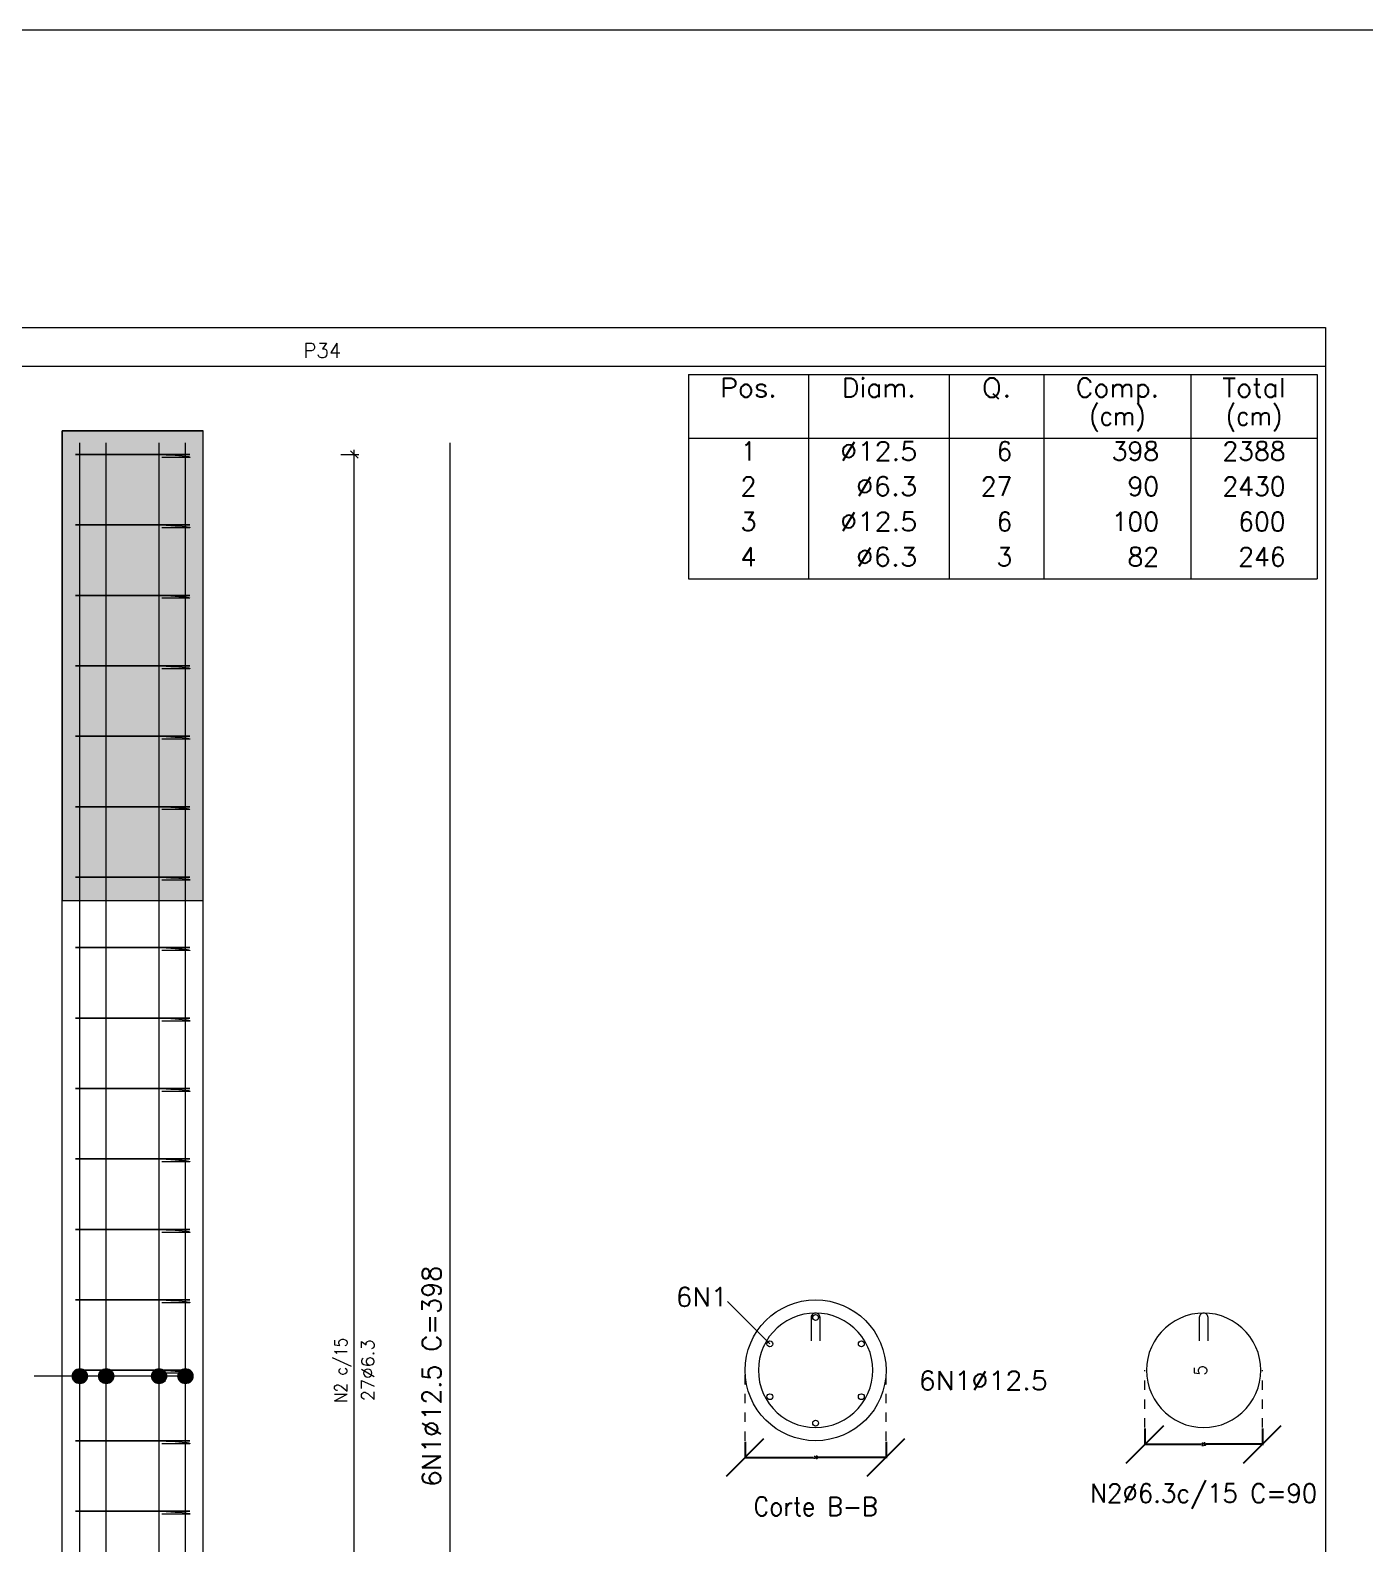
# Model space of a CAD drawing. Header units: metres. Extents: x 0 to 84, y 0 to 59.4.
# Drawn here: x 12.58 to 26.79, y 43.29 to 59.4 of the extents above; entities that cross this region are included whole.
import ezdxf
from ezdxf.enums import TextEntityAlignment as Align

# ---------------------------------------------------------------- set-up
doc = ezdxf.new("R2010")
doc.units = ezdxf.units.M
doc.linetypes.add('CYPE_PUNTO', pattern=[0.075, 0, -0.075])
for name, color, linetype, lineweight in [('ARM_LONGITUDINAL_Ø12_5', 51, 'Continuous', 9), ('ARM_TRANSVERSAL_DIMENSOES_DOS_ESTRIBOS', 122, 'Continuous', 0), ('ARM_TRANSVERSAL_REFERENCIA', 106, 'Continuous', 9), ('ARM_TRANSVERSAL_Ø6_3', 32, 'Continuous', 9), ('CORTE_COTAS', 122, 'Continuous', 0), ('CORTE_LINHAS_DA_TABELA_DE_DETALHE', 7, 'Continuous', 9), ('CORTE_LINHAS_DA_TABELA_DE_QUANTITATIVOS', 1, 'Continuous', 9), ('CORTE_PILAR_DE_CONCRETO', 1, 'Continuous', 9), ('CORTE_PISOS', 8, 'Continuous', 9), ('CORTE_TEXTO_DAS_COTAS', 122, 'Continuous', 0), ('CORTE_TEXTO_DAS_ELEVACOES_DOS_PILARES', 133, 'Continuous', 9), ('CORTE_TEXTOS_DA_TABELA_DE_QUANTITATIVOS', 1, 'Continuous', 9), ('CORTE_TITULO_DA_TABELA_DE_DETALHE', 106, 'Continuous', 9), ('PILCP_ARM_LONG_LINHAS_DAS_ETIQUETAS_DAS_POSICOES_DE_ARMADURA_LONGITUDINAL', 106, 'Continuous', 9), ('PILCP_ARM_LONG_REFERENCIA', 106, 'Continuous', 9), ('PILCPSECC_ARM_LONG_LINHAS_DAS_ETIQUETAS_DAS_POSICOES_DE_ARMADURA_LONGITUDINAL', 106, 'Continuous', 9), ('PILCPSECC_ARM_LONG_REFERENCIA', 106, 'Continuous', 9), ('QUAD_BORDA', 1, 'Continuous', 20), ('QUAD_LIMITES', 2, 'Continuous', 0), ('SECAO_CONCRETO', 1, 'Continuous', 9), ('SECAO_COTAS', 122, 'Continuous', 0), ('SECAO_LINHAS_DE_PROLONGAMENTO_DAS_COTAS', 122, 'CYPE_PUNTO', 0)]:
    doc.layers.add(name, color=color, linetype=linetype, lineweight=lineweight)
doc.styles.add('CYPETXT', font='', dxfattribs={"height": 0.2})
doc.styles.add('CYPETXT_0.04', font='', dxfattribs={"height": 0.026667})
doc.styles.get('CYPETXT').set_extended_font_data('romans')
doc.styles.get('CYPETXT_0.04').set_extended_font_data('romans')
doc.dimstyles.new('cype_oblique', dxfattribs={"dimtxt": 0.18, "dimasz": 0.18, "dimexe": 0.01, "dimexo": 0.01, "dimgap": 0, "dimtad": 0, "dimdec": 4, "dimzin": 0, "dimdsep": 46, "dimtxsty": 'CYPETXT_0.04', "dimblk": 'OBLIQUE', "dimtsz": 0.2, "dimcen": 0.09, "dimadec": 0, "dimazin": 0, "dimtfac": 1, "dimtdec": 4, "dimtofl": 0, "dimtmove": 2, "dimatfit": 3, "dimfxl": 1, "dimtolj": 1, "dimtzin": 0, "dimarcsym": 0})

# ---------------------------------------------------------------- blocks, each defined once
blk = doc.blocks.new('*D5')
at = {"layer": 'Defpoints', "color": 0, "transparency": 16777216}
for p in [(20.19, 44.384), (21.69, 44.384), (21.69, 44.207)]:
    blk.add_point(p, dxfattribs=at)
at = {"layer": 'SECAO_COTAS', "color": 0, "lineweight": -2, "transparency": 16777216}
for p, q in [((19.99, 44.007), (20.39, 44.407)), ((20.19, 44.374), (20.19, 44.197)), ((21.49, 44.007), (21.89, 44.407)), ((21.69, 44.374), (21.69, 44.197)), ((20.19, 44.207), (20.918, 44.207)), ((21.69, 44.207), (20.962, 44.207))]:
    blk.add_line(p, q, dxfattribs=at)
at = {"layer": 'SECAO_COTAS', "color": 0, "transparency": 16777216, "insert": (20.94, 44.207), "char_height": 0.0267, "attachment_point": 5, "style": 'CYPETXT_0.04'}
blk.add_mtext('\\A1;30', dxfattribs=at)
blk = doc.blocks.new('_OBLIQUE')
at = {"color": 0, "linetype": 'ByBlock', "lineweight": -2}
blk.add_line((-0.5, -0.5), (0.5, 0.5), dxfattribs=at)
blk = doc.blocks.new('*D6')
at = {"layer": 'ARM_TRANSVERSAL_DIMENSOES_DOS_ESTRIBOS', "color": 0, "lineweight": -2, "transparency": 16777216}
for p, q in [((24.246, 44.147), (24.646, 44.547)), ((24.446, 44.515), (24.446, 44.337)), ((25.496, 44.147), (25.896, 44.547)), ((25.696, 44.515), (25.696, 44.337)), ((24.446, 44.347), (25.048, 44.347)), ((25.696, 44.347), (25.093, 44.347))]:
    blk.add_line(p, q, dxfattribs=at)
at = {"layer": 'Defpoints', "color": 0, "transparency": 16777216}
for p in [(24.446, 44.525), (25.696, 44.525), (25.696, 44.347)]:
    blk.add_point(p, dxfattribs=at)
at = {"layer": 'ARM_TRANSVERSAL_DIMENSOES_DOS_ESTRIBOS', "color": 0, "transparency": 16777216, "insert": (25.071, 44.347), "char_height": 0.0267, "attachment_point": 5, "style": 'CYPETXT_0.04'}
blk.add_mtext('\\A1;25', dxfattribs=at)

msp = doc.modelspace()

# ---------------------------------------------------------------- hatches: boundary and pattern name
at = {"layer": 'CORTE_PISOS', "true_color": 0xdad7d3}
msp.add_hatch(color=254, dxfattribs=at).paths.add_polyline_path([(12.91919, 50.13407), (14.41919, 50.13407), (14.41919, 55.13407), (12.91919, 55.13407)], flags=0)
at = {"layer": 'PILCP_ARM_LONG_LINHAS_DAS_ETIQUETAS_DAS_POSICOES_DE_ARMADURA_LONGITUDINAL'}
h = msp.add_hatch(color=256, dxfattribs=at)
edge = h.paths.add_edge_path(flags=0)
edge.add_arc((13.10694, 45.07157), 0.08, 0, 360)
h = msp.add_hatch(color=256, dxfattribs=at)
edge = h.paths.add_edge_path(flags=0)
edge.add_arc((13.38806, 45.07157), 0.08, 0, 360)
h = msp.add_hatch(color=256, dxfattribs=at)
edge = h.paths.add_edge_path(flags=0)
edge.add_arc((13.95031, 45.07157), 0.08, 0, 360)
h = msp.add_hatch(color=256, dxfattribs=at)
edge = h.paths.add_edge_path(flags=0)
edge.add_arc((14.23144, 45.07157), 0.08, 0, 360)

# ---------------------------------------------------------------- linework, layer by layer
at = {"layer": 'ARM_LONGITUDINAL_Ø12_5'}
for points in [[(13.10694, 35.13407), (13.10694, 55.00907)], [(13.38806, 35.13407), (13.38806, 55.00907)], [(13.38806, 35.13407), (13.38806, 55.00907)], [(13.95031, 35.13407), (13.95031, 55.00907)], [(13.95031, 35.13407), (13.95031, 55.00907)], [(14.23144, 35.13407), (14.23144, 55.00907)], [(17.05069, 35.13407), (17.05069, 55.00907)]]:
    msp.add_lwpolyline(points, dxfattribs=at)
for centre in [(20.93961, 45.69632), (20.45269, 45.4152), (21.42653, 45.4152), (20.45269, 44.85295), (21.42653, 44.85295), (20.93961, 44.57182)]:
    msp.add_circle(centre, 0.03125, dxfattribs=at)
at = {"layer": 'ARM_TRANSVERSAL_Ø6_3'}
for points in [[(13.98144, 54.88407), (14.23144, 54.88407), (14.24189, 54.88407), (14.25183, 54.88407), (14.26074, 54.88407), (14.26818, 54.88407), (14.27378, 54.88407), (14.27726, 54.88407), (14.27844, 54.88407), (14.2751, 54.88407), (14.26512, 54.88407), (14.24862, 54.88407), (14.22576, 54.88407), (14.19681, 54.88407), (14.16208, 54.88407), (14.12195, 54.88407), (14.07685, 54.88407), (14.02729, 54.88407), (13.97381, 54.88407), (13.91699, 54.88407), (13.85745, 54.88407), (13.79586, 54.88407), (13.73287, 54.88407), (13.66919, 54.88407), (13.6055, 54.88407), (13.54252, 54.88407), (13.48092, 54.88407), (13.42138, 54.88407), (13.36456, 54.88407), (13.31108, 54.88407), (13.26152, 54.88407), (13.21643, 54.88407), (13.17629, 54.88407), (13.14156, 54.88407), (13.11261, 54.88407), (13.08975, 54.88407), (13.07325, 54.88407), (13.06327, 54.88407), (13.05994, 54.88407), (13.06327, 54.88407), (13.07325, 54.88407), (13.08975, 54.88407), (13.11261, 54.88407), (13.14156, 54.88407), (13.17629, 54.88407), (13.21643, 54.88407), (13.26152, 54.88407), (13.31108, 54.88407), (13.36456, 54.88407), (13.42138, 54.88407), (13.48092, 54.88407), (13.54252, 54.88407), (13.6055, 54.88407), (13.66919, 54.88407), (13.73287, 54.88407), (13.79586, 54.88407), (13.85745, 54.88407), (13.91699, 54.88407), (13.97381, 54.88407), (14.02729, 54.88121), (14.07685, 54.87835), (14.12195, 54.87548), (14.16208, 54.87262), (14.19681, 54.86975), (14.22576, 54.86689), (14.24862, 54.86403), (14.26512, 54.86116), (14.2751, 54.8583), (14.27844, 54.85544), (14.27844, 54.85257), (14.27726, 54.85257), (14.27378, 54.85257), (14.26818, 54.85257), (14.26074, 54.85257), (14.25183, 54.85257), (14.24189, 54.85257), (14.23144, 54.85257), (13.98144, 54.85257)], [(13.98144, 54.13407), (14.23144, 54.13407), (14.24189, 54.13407), (14.25183, 54.13407), (14.26074, 54.13407), (14.26818, 54.13407), (14.27378, 54.13407), (14.27726, 54.13407), (14.27844, 54.13407), (14.2751, 54.13407), (14.26512, 54.13407), (14.24862, 54.13407), (14.22576, 54.13407), (14.19681, 54.13407), (14.16208, 54.13407), (14.12195, 54.13407), (14.07685, 54.13407), (14.02729, 54.13407), (13.97381, 54.13407), (13.91699, 54.13407), (13.85745, 54.13407), (13.79586, 54.13407), (13.73287, 54.13407), (13.66919, 54.13407), (13.6055, 54.13407), (13.54252, 54.13407), (13.48092, 54.13407), (13.42138, 54.13407), (13.36456, 54.13407), (13.31108, 54.13407), (13.26152, 54.13407), (13.21643, 54.13407), (13.17629, 54.13407), (13.14156, 54.13407), (13.11261, 54.13407), (13.08975, 54.13407), (13.07325, 54.13407), (13.06327, 54.13407), (13.05994, 54.13407), (13.06327, 54.13407), (13.07325, 54.13407), (13.08975, 54.13407), (13.11261, 54.13407), (13.14156, 54.13407), (13.17629, 54.13407), (13.21643, 54.13407), (13.26152, 54.13407), (13.31108, 54.13407), (13.36456, 54.13407), (13.42138, 54.13407), (13.48092, 54.13407), (13.54252, 54.13407), (13.6055, 54.13407), (13.66919, 54.13407), (13.73287, 54.13407), (13.79586, 54.13407), (13.85745, 54.13407), (13.91699, 54.13407), (13.97381, 54.13407), (14.02729, 54.13121), (14.07685, 54.12835), (14.12195, 54.12548), (14.16208, 54.12262), (14.19681, 54.11975), (14.22576, 54.11689), (14.24862, 54.11403), (14.26512, 54.11116), (14.2751, 54.1083), (14.27844, 54.10544), (14.27844, 54.10257), (14.27726, 54.10257), (14.27378, 54.10257), (14.26818, 54.10257), (14.26074, 54.10257), (14.25183, 54.10257), (14.24189, 54.10257), (14.23144, 54.10257), (13.98144, 54.10257)], [(13.98144, 53.38407), (14.23144, 53.38407), (14.24189, 53.38407), (14.25183, 53.38407), (14.26074, 53.38407), (14.26818, 53.38407), (14.27378, 53.38407), (14.27726, 53.38407), (14.27844, 53.38407), (14.2751, 53.38407), (14.26512, 53.38407), (14.24862, 53.38407), (14.22576, 53.38407), (14.19681, 53.38407), (14.16208, 53.38407), (14.12195, 53.38407), (14.07685, 53.38407), (14.02729, 53.38407), (13.97381, 53.38407), (13.91699, 53.38407), (13.85745, 53.38407), (13.79586, 53.38407), (13.73287, 53.38407), (13.66919, 53.38407), (13.6055, 53.38407), (13.54252, 53.38407), (13.48092, 53.38407), (13.42138, 53.38407), (13.36456, 53.38407), (13.31108, 53.38407), (13.26152, 53.38407), (13.21643, 53.38407), (13.17629, 53.38407), (13.14156, 53.38407), (13.11261, 53.38407), (13.08975, 53.38407), (13.07325, 53.38407), (13.06327, 53.38407), (13.05994, 53.38407), (13.06327, 53.38407), (13.07325, 53.38407), (13.08975, 53.38407), (13.11261, 53.38407), (13.14156, 53.38407), (13.17629, 53.38407), (13.21643, 53.38407), (13.26152, 53.38407), (13.31108, 53.38407), (13.36456, 53.38407), (13.42138, 53.38407), (13.48092, 53.38407), (13.54252, 53.38407), (13.6055, 53.38407), (13.66919, 53.38407), (13.73287, 53.38407), (13.79586, 53.38407), (13.85745, 53.38407), (13.91699, 53.38407), (13.97381, 53.38407), (14.02729, 53.38121), (14.07685, 53.37835), (14.12195, 53.37548), (14.16208, 53.37262), (14.19681, 53.36975), (14.22576, 53.36689), (14.24862, 53.36403), (14.26512, 53.36116), (14.2751, 53.3583), (14.27844, 53.35544), (14.27844, 53.35257), (14.27726, 53.35257), (14.27378, 53.35257), (14.26818, 53.35257), (14.26074, 53.35257), (14.25183, 53.35257), (14.24189, 53.35257), (14.23144, 53.35257), (13.98144, 53.35257)], [(13.98144, 52.63407), (14.23144, 52.63407), (14.24189, 52.63407), (14.25183, 52.63407), (14.26074, 52.63407), (14.26818, 52.63407), (14.27378, 52.63407), (14.27726, 52.63407), (14.27844, 52.63407), (14.2751, 52.63407), (14.26512, 52.63407), (14.24862, 52.63407), (14.22576, 52.63407), (14.19681, 52.63407), (14.16208, 52.63407), (14.12195, 52.63407), (14.07685, 52.63407), (14.02729, 52.63407), (13.97381, 52.63407), (13.91699, 52.63407), (13.85745, 52.63407), (13.79586, 52.63407), (13.73287, 52.63407), (13.66919, 52.63407), (13.6055, 52.63407), (13.54252, 52.63407), (13.48092, 52.63407), (13.42138, 52.63407), (13.36456, 52.63407), (13.31108, 52.63407), (13.26152, 52.63407), (13.21643, 52.63407), (13.17629, 52.63407), (13.14156, 52.63407), (13.11261, 52.63407), (13.08975, 52.63407), (13.07325, 52.63407), (13.06327, 52.63407), (13.05994, 52.63407), (13.06327, 52.63407), (13.07325, 52.63407), (13.08975, 52.63407), (13.11261, 52.63407), (13.14156, 52.63407), (13.17629, 52.63407), (13.21643, 52.63407), (13.26152, 52.63407), (13.31108, 52.63407), (13.36456, 52.63407), (13.42138, 52.63407), (13.48092, 52.63407), (13.54252, 52.63407), (13.6055, 52.63407), (13.66919, 52.63407), (13.73287, 52.63407), (13.79586, 52.63407), (13.85745, 52.63407), (13.91699, 52.63407), (13.97381, 52.63407), (14.02729, 52.63121), (14.07685, 52.62835), (14.12195, 52.62548), (14.16208, 52.62262), (14.19681, 52.61975), (14.22576, 52.61689), (14.24862, 52.61403), (14.26512, 52.61116), (14.2751, 52.6083), (14.27844, 52.60544), (14.27844, 52.60257), (14.27726, 52.60257), (14.27378, 52.60257), (14.26818, 52.60257), (14.26074, 52.60257), (14.25183, 52.60257), (14.24189, 52.60257), (14.23144, 52.60257), (13.98144, 52.60257)], [(13.98144, 51.88407), (14.23144, 51.88407), (14.24189, 51.88407), (14.25183, 51.88407), (14.26074, 51.88407), (14.26818, 51.88407), (14.27378, 51.88407), (14.27726, 51.88407), (14.27844, 51.88407), (14.2751, 51.88407), (14.26512, 51.88407), (14.24862, 51.88407), (14.22576, 51.88407), (14.19681, 51.88407), (14.16208, 51.88407), (14.12195, 51.88407), (14.07685, 51.88407), (14.02729, 51.88407), (13.97381, 51.88407), (13.91699, 51.88407), (13.85745, 51.88407), (13.79586, 51.88407), (13.73287, 51.88407), (13.66919, 51.88407), (13.6055, 51.88407), (13.54252, 51.88407), (13.48092, 51.88407), (13.42138, 51.88407), (13.36456, 51.88407), (13.31108, 51.88407), (13.26152, 51.88407), (13.21643, 51.88407), (13.17629, 51.88407), (13.14156, 51.88407), (13.11261, 51.88407), (13.08975, 51.88407), (13.07325, 51.88407), (13.06327, 51.88407), (13.05994, 51.88407), (13.06327, 51.88407), (13.07325, 51.88407), (13.08975, 51.88407), (13.11261, 51.88407), (13.14156, 51.88407), (13.17629, 51.88407), (13.21643, 51.88407), (13.26152, 51.88407), (13.31108, 51.88407), (13.36456, 51.88407), (13.42138, 51.88407), (13.48092, 51.88407), (13.54252, 51.88407), (13.6055, 51.88407), (13.66919, 51.88407), (13.73287, 51.88407), (13.79586, 51.88407), (13.85745, 51.88407), (13.91699, 51.88407), (13.97381, 51.88407), (14.02729, 51.88121), (14.07685, 51.87835), (14.12195, 51.87548), (14.16208, 51.87262), (14.19681, 51.86975), (14.22576, 51.86689), (14.24862, 51.86403), (14.26512, 51.86116), (14.2751, 51.8583), (14.27844, 51.85544), (14.27844, 51.85257), (14.27726, 51.85257), (14.27378, 51.85257), (14.26818, 51.85257), (14.26074, 51.85257), (14.25183, 51.85257), (14.24189, 51.85257), (14.23144, 51.85257), (13.98144, 51.85257)], [(13.98144, 51.13407), (14.23144, 51.13407), (14.24189, 51.13407), (14.25183, 51.13407), (14.26074, 51.13407), (14.26818, 51.13407), (14.27378, 51.13407), (14.27726, 51.13407), (14.27844, 51.13407), (14.2751, 51.13407), (14.26512, 51.13407), (14.24862, 51.13407), (14.22576, 51.13407), (14.19681, 51.13407), (14.16208, 51.13407), (14.12195, 51.13407), (14.07685, 51.13407), (14.02729, 51.13407), (13.97381, 51.13407), (13.91699, 51.13407), (13.85745, 51.13407), (13.79586, 51.13407), (13.73287, 51.13407), (13.66919, 51.13407), (13.6055, 51.13407), (13.54252, 51.13407), (13.48092, 51.13407), (13.42138, 51.13407), (13.36456, 51.13407), (13.31108, 51.13407), (13.26152, 51.13407), (13.21643, 51.13407), (13.17629, 51.13407), (13.14156, 51.13407), (13.11261, 51.13407), (13.08975, 51.13407), (13.07325, 51.13407), (13.06327, 51.13407), (13.05994, 51.13407), (13.06327, 51.13407), (13.07325, 51.13407), (13.08975, 51.13407), (13.11261, 51.13407), (13.14156, 51.13407), (13.17629, 51.13407), (13.21643, 51.13407), (13.26152, 51.13407), (13.31108, 51.13407), (13.36456, 51.13407), (13.42138, 51.13407), (13.48092, 51.13407), (13.54252, 51.13407), (13.6055, 51.13407), (13.66919, 51.13407), (13.73287, 51.13407), (13.79586, 51.13407), (13.85745, 51.13407), (13.91699, 51.13407), (13.97381, 51.13407), (14.02729, 51.13121), (14.07685, 51.12835), (14.12195, 51.12548), (14.16208, 51.12262), (14.19681, 51.11975), (14.22576, 51.11689), (14.24862, 51.11403), (14.26512, 51.11116), (14.2751, 51.1083), (14.27844, 51.10544), (14.27844, 51.10257), (14.27726, 51.10257), (14.27378, 51.10257), (14.26818, 51.10257), (14.26074, 51.10257), (14.25183, 51.10257), (14.24189, 51.10257), (14.23144, 51.10257), (13.98144, 51.10257)], [(13.98144, 50.38407), (14.23144, 50.38407), (14.24189, 50.38407), (14.25183, 50.38407), (14.26074, 50.38407), (14.26818, 50.38407), (14.27378, 50.38407), (14.27726, 50.38407), (14.27844, 50.38407), (14.2751, 50.38407), (14.26512, 50.38407), (14.24862, 50.38407), (14.22576, 50.38407), (14.19681, 50.38407), (14.16208, 50.38407), (14.12195, 50.38407), (14.07685, 50.38407), (14.02729, 50.38407), (13.97381, 50.38407), (13.91699, 50.38407), (13.85745, 50.38407), (13.79586, 50.38407), (13.73287, 50.38407), (13.66919, 50.38407), (13.6055, 50.38407), (13.54252, 50.38407), (13.48092, 50.38407), (13.42138, 50.38407), (13.36456, 50.38407), (13.31108, 50.38407), (13.26152, 50.38407), (13.21643, 50.38407), (13.17629, 50.38407), (13.14156, 50.38407), (13.11261, 50.38407), (13.08975, 50.38407), (13.07325, 50.38407), (13.06327, 50.38407), (13.05994, 50.38407), (13.06327, 50.38407), (13.07325, 50.38407), (13.08975, 50.38407), (13.11261, 50.38407), (13.14156, 50.38407), (13.17629, 50.38407), (13.21643, 50.38407), (13.26152, 50.38407), (13.31108, 50.38407), (13.36456, 50.38407), (13.42138, 50.38407), (13.48092, 50.38407), (13.54252, 50.38407), (13.6055, 50.38407), (13.66919, 50.38407), (13.73287, 50.38407), (13.79586, 50.38407), (13.85745, 50.38407), (13.91699, 50.38407), (13.97381, 50.38407), (14.02729, 50.38121), (14.07685, 50.37835), (14.12195, 50.37548), (14.16208, 50.37262), (14.19681, 50.36975), (14.22576, 50.36689), (14.24862, 50.36403), (14.26512, 50.36116), (14.2751, 50.3583), (14.27844, 50.35544), (14.27844, 50.35257), (14.27726, 50.35257), (14.27378, 50.35257), (14.26818, 50.35257), (14.26074, 50.35257), (14.25183, 50.35257), (14.24189, 50.35257), (14.23144, 50.35257), (13.98144, 50.35257)], [(13.98144, 49.63407), (14.23144, 49.63407), (14.24189, 49.63407), (14.25183, 49.63407), (14.26074, 49.63407), (14.26818, 49.63407), (14.27378, 49.63407), (14.27726, 49.63407), (14.27844, 49.63407), (14.2751, 49.63407), (14.26512, 49.63407), (14.24862, 49.63407), (14.22576, 49.63407), (14.19681, 49.63407), (14.16208, 49.63407), (14.12195, 49.63407), (14.07685, 49.63407), (14.02729, 49.63407), (13.97381, 49.63407), (13.91699, 49.63407), (13.85745, 49.63407), (13.79586, 49.63407), (13.73287, 49.63407), (13.66919, 49.63407), (13.6055, 49.63407), (13.54252, 49.63407), (13.48092, 49.63407), (13.42138, 49.63407), (13.36456, 49.63407), (13.31108, 49.63407), (13.26152, 49.63407), (13.21643, 49.63407), (13.17629, 49.63407), (13.14156, 49.63407), (13.11261, 49.63407), (13.08975, 49.63407), (13.07325, 49.63407), (13.06327, 49.63407), (13.05994, 49.63407), (13.06327, 49.63407), (13.07325, 49.63407), (13.08975, 49.63407), (13.11261, 49.63407), (13.14156, 49.63407), (13.17629, 49.63407), (13.21643, 49.63407), (13.26152, 49.63407), (13.31108, 49.63407), (13.36456, 49.63407), (13.42138, 49.63407), (13.48092, 49.63407), (13.54252, 49.63407), (13.6055, 49.63407), (13.66919, 49.63407), (13.73287, 49.63407), (13.79586, 49.63407), (13.85745, 49.63407), (13.91699, 49.63407), (13.97381, 49.63407), (14.02729, 49.63121), (14.07685, 49.62835), (14.12195, 49.62548), (14.16208, 49.62262), (14.19681, 49.61975), (14.22576, 49.61689), (14.24862, 49.61403), (14.26512, 49.61116), (14.2751, 49.6083), (14.27844, 49.60544), (14.27844, 49.60257), (14.27726, 49.60257), (14.27378, 49.60257), (14.26818, 49.60257), (14.26074, 49.60257), (14.25183, 49.60257), (14.24189, 49.60257), (14.23144, 49.60257), (13.98144, 49.60257)], [(13.98144, 48.88407), (14.23144, 48.88407), (14.24189, 48.88407), (14.25183, 48.88407), (14.26074, 48.88407), (14.26818, 48.88407), (14.27378, 48.88407), (14.27726, 48.88407), (14.27844, 48.88407), (14.2751, 48.88407), (14.26512, 48.88407), (14.24862, 48.88407), (14.22576, 48.88407), (14.19681, 48.88407), (14.16208, 48.88407), (14.12195, 48.88407), (14.07685, 48.88407), (14.02729, 48.88407), (13.97381, 48.88407), (13.91699, 48.88407), (13.85745, 48.88407), (13.79586, 48.88407), (13.73287, 48.88407), (13.66919, 48.88407), (13.6055, 48.88407), (13.54252, 48.88407), (13.48092, 48.88407), (13.42138, 48.88407), (13.36456, 48.88407), (13.31108, 48.88407), (13.26152, 48.88407), (13.21643, 48.88407), (13.17629, 48.88407), (13.14156, 48.88407), (13.11261, 48.88407), (13.08975, 48.88407), (13.07325, 48.88407), (13.06327, 48.88407), (13.05994, 48.88407), (13.06327, 48.88407), (13.07325, 48.88407), (13.08975, 48.88407), (13.11261, 48.88407), (13.14156, 48.88407), (13.17629, 48.88407), (13.21643, 48.88407), (13.26152, 48.88407), (13.31108, 48.88407), (13.36456, 48.88407), (13.42138, 48.88407), (13.48092, 48.88407), (13.54252, 48.88407), (13.6055, 48.88407), (13.66919, 48.88407), (13.73287, 48.88407), (13.79586, 48.88407), (13.85745, 48.88407), (13.91699, 48.88407), (13.97381, 48.88407), (14.02729, 48.88121), (14.07685, 48.87835), (14.12195, 48.87548), (14.16208, 48.87262), (14.19681, 48.86975), (14.22576, 48.86689), (14.24862, 48.86403), (14.26512, 48.86116), (14.2751, 48.8583), (14.27844, 48.85544), (14.27844, 48.85257), (14.27726, 48.85257), (14.27378, 48.85257), (14.26818, 48.85257), (14.26074, 48.85257), (14.25183, 48.85257), (14.24189, 48.85257), (14.23144, 48.85257), (13.98144, 48.85257)], [(13.98144, 48.13407), (14.23144, 48.13407), (14.24189, 48.13407), (14.25183, 48.13407), (14.26074, 48.13407), (14.26818, 48.13407), (14.27378, 48.13407), (14.27726, 48.13407), (14.27844, 48.13407), (14.2751, 48.13407), (14.26512, 48.13407), (14.24862, 48.13407), (14.22576, 48.13407), (14.19681, 48.13407), (14.16208, 48.13407), (14.12195, 48.13407), (14.07685, 48.13407), (14.02729, 48.13407), (13.97381, 48.13407), (13.91699, 48.13407), (13.85745, 48.13407), (13.79586, 48.13407), (13.73287, 48.13407), (13.66919, 48.13407), (13.6055, 48.13407), (13.54252, 48.13407), (13.48092, 48.13407), (13.42138, 48.13407), (13.36456, 48.13407), (13.31108, 48.13407), (13.26152, 48.13407), (13.21643, 48.13407), (13.17629, 48.13407), (13.14156, 48.13407), (13.11261, 48.13407), (13.08975, 48.13407), (13.07325, 48.13407), (13.06327, 48.13407), (13.05994, 48.13407), (13.06327, 48.13407), (13.07325, 48.13407), (13.08975, 48.13407), (13.11261, 48.13407), (13.14156, 48.13407), (13.17629, 48.13407), (13.21643, 48.13407), (13.26152, 48.13407), (13.31108, 48.13407), (13.36456, 48.13407), (13.42138, 48.13407), (13.48092, 48.13407), (13.54252, 48.13407), (13.6055, 48.13407), (13.66919, 48.13407), (13.73287, 48.13407), (13.79586, 48.13407), (13.85745, 48.13407), (13.91699, 48.13407), (13.97381, 48.13407), (14.02729, 48.13121), (14.07685, 48.12835), (14.12195, 48.12548), (14.16208, 48.12262), (14.19681, 48.11975), (14.22576, 48.11689), (14.24862, 48.11403), (14.26512, 48.11116), (14.2751, 48.1083), (14.27844, 48.10544), (14.27844, 48.10257), (14.27726, 48.10257), (14.27378, 48.10257), (14.26818, 48.10257), (14.26074, 48.10257), (14.25183, 48.10257), (14.24189, 48.10257), (14.23144, 48.10257), (13.98144, 48.10257)], [(13.98144, 47.38407), (14.23144, 47.38407), (14.24189, 47.38407), (14.25183, 47.38407), (14.26074, 47.38407), (14.26818, 47.38407), (14.27378, 47.38407), (14.27726, 47.38407), (14.27844, 47.38407), (14.2751, 47.38407), (14.26512, 47.38407), (14.24862, 47.38407), (14.22576, 47.38407), (14.19681, 47.38407), (14.16208, 47.38407), (14.12195, 47.38407), (14.07685, 47.38407), (14.02729, 47.38407), (13.97381, 47.38407), (13.91699, 47.38407), (13.85745, 47.38407), (13.79586, 47.38407), (13.73287, 47.38407), (13.66919, 47.38407), (13.6055, 47.38407), (13.54252, 47.38407), (13.48092, 47.38407), (13.42138, 47.38407), (13.36456, 47.38407), (13.31108, 47.38407), (13.26152, 47.38407), (13.21643, 47.38407), (13.17629, 47.38407), (13.14156, 47.38407), (13.11261, 47.38407), (13.08975, 47.38407), (13.07325, 47.38407), (13.06327, 47.38407), (13.05994, 47.38407), (13.06327, 47.38407), (13.07325, 47.38407), (13.08975, 47.38407), (13.11261, 47.38407), (13.14156, 47.38407), (13.17629, 47.38407), (13.21643, 47.38407), (13.26152, 47.38407), (13.31108, 47.38407), (13.36456, 47.38407), (13.42138, 47.38407), (13.48092, 47.38407), (13.54252, 47.38407), (13.6055, 47.38407), (13.66919, 47.38407), (13.73287, 47.38407), (13.79586, 47.38407), (13.85745, 47.38407), (13.91699, 47.38407), (13.97381, 47.38407), (14.02729, 47.38121), (14.07685, 47.37835), (14.12195, 47.37548), (14.16208, 47.37262), (14.19681, 47.36975), (14.22576, 47.36689), (14.24862, 47.36403), (14.26512, 47.36116), (14.2751, 47.3583), (14.27844, 47.35544), (14.27844, 47.35257), (14.27726, 47.35257), (14.27378, 47.35257), (14.26818, 47.35257), (14.26074, 47.35257), (14.25183, 47.35257), (14.24189, 47.35257), (14.23144, 47.35257), (13.98144, 47.35257)], [(13.98144, 46.63407), (14.23144, 46.63407), (14.24189, 46.63407), (14.25183, 46.63407), (14.26074, 46.63407), (14.26818, 46.63407), (14.27378, 46.63407), (14.27726, 46.63407), (14.27844, 46.63407), (14.2751, 46.63407), (14.26512, 46.63407), (14.24862, 46.63407), (14.22576, 46.63407), (14.19681, 46.63407), (14.16208, 46.63407), (14.12195, 46.63407), (14.07685, 46.63407), (14.02729, 46.63407), (13.97381, 46.63407), (13.91699, 46.63407), (13.85745, 46.63407), (13.79586, 46.63407), (13.73287, 46.63407), (13.66919, 46.63407), (13.6055, 46.63407), (13.54252, 46.63407), (13.48092, 46.63407), (13.42138, 46.63407), (13.36456, 46.63407), (13.31108, 46.63407), (13.26152, 46.63407), (13.21643, 46.63407), (13.17629, 46.63407), (13.14156, 46.63407), (13.11261, 46.63407), (13.08975, 46.63407), (13.07325, 46.63407), (13.06327, 46.63407), (13.05994, 46.63407), (13.06327, 46.63407), (13.07325, 46.63407), (13.08975, 46.63407), (13.11261, 46.63407), (13.14156, 46.63407), (13.17629, 46.63407), (13.21643, 46.63407), (13.26152, 46.63407), (13.31108, 46.63407), (13.36456, 46.63407), (13.42138, 46.63407), (13.48092, 46.63407), (13.54252, 46.63407), (13.6055, 46.63407), (13.66919, 46.63407), (13.73287, 46.63407), (13.79586, 46.63407), (13.85745, 46.63407), (13.91699, 46.63407), (13.97381, 46.63407), (14.02729, 46.63121), (14.07685, 46.62835), (14.12195, 46.62548), (14.16208, 46.62262), (14.19681, 46.61975), (14.22576, 46.61689), (14.24862, 46.61403), (14.26512, 46.61116), (14.2751, 46.6083), (14.27844, 46.60544), (14.27844, 46.60257), (14.27726, 46.60257), (14.27378, 46.60257), (14.26818, 46.60257), (14.26074, 46.60257), (14.25183, 46.60257), (14.24189, 46.60257), (14.23144, 46.60257), (13.98144, 46.60257)], [(13.98144, 45.88407), (14.23144, 45.88407), (14.24189, 45.88407), (14.25183, 45.88407), (14.26074, 45.88407), (14.26818, 45.88407), (14.27378, 45.88407), (14.27726, 45.88407), (14.27844, 45.88407), (14.2751, 45.88407), (14.26512, 45.88407), (14.24862, 45.88407), (14.22576, 45.88407), (14.19681, 45.88407), (14.16208, 45.88407), (14.12195, 45.88407), (14.07685, 45.88407), (14.02729, 45.88407), (13.97381, 45.88407), (13.91699, 45.88407), (13.85745, 45.88407), (13.79586, 45.88407), (13.73287, 45.88407), (13.66919, 45.88407), (13.6055, 45.88407), (13.54252, 45.88407), (13.48092, 45.88407), (13.42138, 45.88407), (13.36456, 45.88407), (13.31108, 45.88407), (13.26152, 45.88407), (13.21643, 45.88407), (13.17629, 45.88407), (13.14156, 45.88407), (13.11261, 45.88407), (13.08975, 45.88407), (13.07325, 45.88407), (13.06327, 45.88407), (13.05994, 45.88407), (13.06327, 45.88407), (13.07325, 45.88407), (13.08975, 45.88407), (13.11261, 45.88407), (13.14156, 45.88407), (13.17629, 45.88407), (13.21643, 45.88407), (13.26152, 45.88407), (13.31108, 45.88407), (13.36456, 45.88407), (13.42138, 45.88407), (13.48092, 45.88407), (13.54252, 45.88407), (13.6055, 45.88407), (13.66919, 45.88407), (13.73287, 45.88407), (13.79586, 45.88407), (13.85745, 45.88407), (13.91699, 45.88407), (13.97381, 45.88407), (14.02729, 45.88121), (14.07685, 45.87835), (14.12195, 45.87548), (14.16208, 45.87262), (14.19681, 45.86975), (14.22576, 45.86689), (14.24862, 45.86403), (14.26512, 45.86116), (14.2751, 45.8583), (14.27844, 45.85544), (14.27844, 45.85257), (14.27726, 45.85257), (14.27378, 45.85257), (14.26818, 45.85257), (14.26074, 45.85257), (14.25183, 45.85257), (14.24189, 45.85257), (14.23144, 45.85257), (13.98144, 45.85257)], [(20.98661, 45.44632), (20.98661, 45.69632), (20.98543, 45.70678), (20.98195, 45.71672), (20.97635, 45.72563), (20.96891, 45.73307), (20.96, 45.73867), (20.95007, 45.74214), (20.93961, 45.74332), (20.87592, 45.73999), (20.81294, 45.73001), (20.75134, 45.7135), (20.6918, 45.69065), (20.63498, 45.6617), (20.5815, 45.62697), (20.53194, 45.58683), (20.48685, 45.54174), (20.44672, 45.49218), (20.41198, 45.4387), (20.38303, 45.38188), (20.36018, 45.32234), (20.34367, 45.26074), (20.3337, 45.19776), (20.33036, 45.13407), (20.3337, 45.07039), (20.34367, 45.0074), (20.36018, 44.9458), (20.38303, 44.88627), (20.41198, 44.82945), (20.44672, 44.77596), (20.48685, 44.72641), (20.53194, 44.68131), (20.5815, 44.64118), (20.63498, 44.60645), (20.6918, 44.5775), (20.75134, 44.55464), (20.81294, 44.53814), (20.87592, 44.52816), (20.93961, 44.52482), (21.00329, 44.52816), (21.06628, 44.53814), (21.12788, 44.55464), (21.18741, 44.5775), (21.24423, 44.60645), (21.29772, 44.64118), (21.34728, 44.68131), (21.39237, 44.72641), (21.4325, 44.77596), (21.46723, 44.82945), (21.49619, 44.88627), (21.51904, 44.9458), (21.53555, 45.0074), (21.54552, 45.07039), (21.54886, 45.13407), (21.54552, 45.19776), (21.53555, 45.26074), (21.51904, 45.32234), (21.49619, 45.38188), (21.46723, 45.4387), (21.4325, 45.49218), (21.39237, 45.54174), (21.34728, 45.58683), (21.29772, 45.62697), (21.24423, 45.6617), (21.18741, 45.69065), (21.12788, 45.7135), (21.06628, 45.73001), (21.00329, 45.73999), (20.93961, 45.74332), (20.92915, 45.74214), (20.91922, 45.73867), (20.9103, 45.73307), (20.90286, 45.72563), (20.89726, 45.71672), (20.89379, 45.70678), (20.89261, 45.69632), (20.89261, 45.44632)], [(25.11761, 45.44632), (25.11761, 45.69632), (25.11643, 45.70678), (25.11295, 45.71672), (25.10735, 45.72563), (25.09991, 45.73307), (25.091, 45.73867), (25.08107, 45.74214), (25.07061, 45.74332), (25.00692, 45.73999), (24.94394, 45.73001), (24.88234, 45.7135), (24.8228, 45.69065), (24.76598, 45.6617), (24.7125, 45.62697), (24.66294, 45.58683), (24.61785, 45.54174), (24.57772, 45.49218), (24.54298, 45.4387), (24.51403, 45.38188), (24.49118, 45.32234), (24.47467, 45.26074), (24.4647, 45.19776), (24.46136, 45.13407), (24.4647, 45.07039), (24.47467, 45.0074), (24.49118, 44.9458), (24.51403, 44.88627), (24.54298, 44.82945), (24.57772, 44.77596), (24.61785, 44.72641), (24.66294, 44.68131), (24.7125, 44.64118), (24.76598, 44.60645), (24.8228, 44.5775), (24.88234, 44.55464), (24.94394, 44.53814), (25.00692, 44.52816), (25.07061, 44.52482), (25.13429, 44.52816), (25.19728, 44.53814), (25.25888, 44.55464), (25.31841, 44.5775), (25.37523, 44.60645), (25.42872, 44.64118), (25.47828, 44.68131), (25.52337, 44.72641), (25.5635, 44.77596), (25.59823, 44.82945), (25.62719, 44.88627), (25.65004, 44.9458), (25.66655, 45.0074), (25.67652, 45.07039), (25.67986, 45.13407), (25.67652, 45.19776), (25.66655, 45.26074), (25.65004, 45.32234), (25.62719, 45.38188), (25.59823, 45.4387), (25.5635, 45.49218), (25.52337, 45.54174), (25.47828, 45.58683), (25.42872, 45.62697), (25.37523, 45.6617), (25.31841, 45.69065), (25.25888, 45.7135), (25.19728, 45.73001), (25.13429, 45.73999), (25.07061, 45.74332), (25.06015, 45.74214), (25.05022, 45.73867), (25.0413, 45.73307), (25.03386, 45.72563), (25.02826, 45.71672), (25.02479, 45.70678), (25.02361, 45.69632), (25.02361, 45.44632)], [(13.98144, 45.13407), (14.23144, 45.13407), (14.24189, 45.13407), (14.25183, 45.13407), (14.26074, 45.13407), (14.26818, 45.13407), (14.27378, 45.13407), (14.27726, 45.13407), (14.27844, 45.13407), (14.2751, 45.13407), (14.26512, 45.13407), (14.24862, 45.13407), (14.22576, 45.13407), (14.19681, 45.13407), (14.16208, 45.13407), (14.12195, 45.13407), (14.07685, 45.13407), (14.02729, 45.13407), (13.97381, 45.13407), (13.91699, 45.13407), (13.85745, 45.13407), (13.79586, 45.13407), (13.73287, 45.13407), (13.66919, 45.13407), (13.6055, 45.13407), (13.54252, 45.13407), (13.48092, 45.13407), (13.42138, 45.13407), (13.36456, 45.13407), (13.31108, 45.13407), (13.26152, 45.13407), (13.21643, 45.13407), (13.17629, 45.13407), (13.14156, 45.13407), (13.11261, 45.13407), (13.08975, 45.13407), (13.07325, 45.13407), (13.06327, 45.13407), (13.05994, 45.13407), (13.06327, 45.13407), (13.07325, 45.13407), (13.08975, 45.13407), (13.11261, 45.13407), (13.14156, 45.13407), (13.17629, 45.13407), (13.21643, 45.13407), (13.26152, 45.13407), (13.31108, 45.13407), (13.36456, 45.13407), (13.42138, 45.13407), (13.48092, 45.13407), (13.54252, 45.13407), (13.6055, 45.13407), (13.66919, 45.13407), (13.73287, 45.13407), (13.79586, 45.13407), (13.85745, 45.13407), (13.91699, 45.13407), (13.97381, 45.13407), (14.02729, 45.13121), (14.07685, 45.12835), (14.12195, 45.12548), (14.16208, 45.12262), (14.19681, 45.11975), (14.22576, 45.11689), (14.24862, 45.11403), (14.26512, 45.11116), (14.2751, 45.1083), (14.27844, 45.10544), (14.27844, 45.10257), (14.27726, 45.10257), (14.27378, 45.10257), (14.26818, 45.10257), (14.26074, 45.10257), (14.25183, 45.10257), (14.24189, 45.10257), (14.23144, 45.10257), (13.98144, 45.10257)], [(13.98144, 44.38407), (14.23144, 44.38407), (14.24189, 44.38407), (14.25183, 44.38407), (14.26074, 44.38407), (14.26818, 44.38407), (14.27378, 44.38407), (14.27726, 44.38407), (14.27844, 44.38407), (14.2751, 44.38407), (14.26512, 44.38407), (14.24862, 44.38407), (14.22576, 44.38407), (14.19681, 44.38407), (14.16208, 44.38407), (14.12195, 44.38407), (14.07685, 44.38407), (14.02729, 44.38407), (13.97381, 44.38407), (13.91699, 44.38407), (13.85745, 44.38407), (13.79586, 44.38407), (13.73287, 44.38407), (13.66919, 44.38407), (13.6055, 44.38407), (13.54252, 44.38407), (13.48092, 44.38407), (13.42138, 44.38407), (13.36456, 44.38407), (13.31108, 44.38407), (13.26152, 44.38407), (13.21643, 44.38407), (13.17629, 44.38407), (13.14156, 44.38407), (13.11261, 44.38407), (13.08975, 44.38407), (13.07325, 44.38407), (13.06327, 44.38407), (13.05994, 44.38407), (13.06327, 44.38407), (13.07325, 44.38407), (13.08975, 44.38407), (13.11261, 44.38407), (13.14156, 44.38407), (13.17629, 44.38407), (13.21643, 44.38407), (13.26152, 44.38407), (13.31108, 44.38407), (13.36456, 44.38407), (13.42138, 44.38407), (13.48092, 44.38407), (13.54252, 44.38407), (13.6055, 44.38407), (13.66919, 44.38407), (13.73287, 44.38407), (13.79586, 44.38407), (13.85745, 44.38407), (13.91699, 44.38407), (13.97381, 44.38407), (14.02729, 44.38121), (14.07685, 44.37835), (14.12195, 44.37548), (14.16208, 44.37262), (14.19681, 44.36975), (14.22576, 44.36689), (14.24862, 44.36403), (14.26512, 44.36116), (14.2751, 44.3583), (14.27844, 44.35544), (14.27844, 44.35257), (14.27726, 44.35257), (14.27378, 44.35257), (14.26818, 44.35257), (14.26074, 44.35257), (14.25183, 44.35257), (14.24189, 44.35257), (14.23144, 44.35257), (13.98144, 44.35257)], [(13.98144, 43.63407), (14.23144, 43.63407), (14.24189, 43.63407), (14.25183, 43.63407), (14.26074, 43.63407), (14.26818, 43.63407), (14.27378, 43.63407), (14.27726, 43.63407), (14.27844, 43.63407), (14.2751, 43.63407), (14.26512, 43.63407), (14.24862, 43.63407), (14.22576, 43.63407), (14.19681, 43.63407), (14.16208, 43.63407), (14.12195, 43.63407), (14.07685, 43.63407), (14.02729, 43.63407), (13.97381, 43.63407), (13.91699, 43.63407), (13.85745, 43.63407), (13.79586, 43.63407), (13.73287, 43.63407), (13.66919, 43.63407), (13.6055, 43.63407), (13.54252, 43.63407), (13.48092, 43.63407), (13.42138, 43.63407), (13.36456, 43.63407), (13.31108, 43.63407), (13.26152, 43.63407), (13.21643, 43.63407), (13.17629, 43.63407), (13.14156, 43.63407), (13.11261, 43.63407), (13.08975, 43.63407), (13.07325, 43.63407), (13.06327, 43.63407), (13.05994, 43.63407), (13.06327, 43.63407), (13.07325, 43.63407), (13.08975, 43.63407), (13.11261, 43.63407), (13.14156, 43.63407), (13.17629, 43.63407), (13.21643, 43.63407), (13.26152, 43.63407), (13.31108, 43.63407), (13.36456, 43.63407), (13.42138, 43.63407), (13.48092, 43.63407), (13.54252, 43.63407), (13.6055, 43.63407), (13.66919, 43.63407), (13.73287, 43.63407), (13.79586, 43.63407), (13.85745, 43.63407), (13.91699, 43.63407), (13.97381, 43.63407), (14.02729, 43.63121), (14.07685, 43.62835), (14.12195, 43.62548), (14.16208, 43.62262), (14.19681, 43.61975), (14.22576, 43.61689), (14.24862, 43.61403), (14.26512, 43.61116), (14.2751, 43.6083), (14.27844, 43.60544), (14.27844, 43.60257), (14.27726, 43.60257), (14.27378, 43.60257), (14.26818, 43.60257), (14.26074, 43.60257), (14.25183, 43.60257), (14.24189, 43.60257), (14.23144, 43.60257), (13.98144, 43.60257)]]:
    msp.add_lwpolyline(points, dxfattribs=at)
at = {"layer": 'CORTE_COTAS'}
for p, q in [((15.88469, 54.88407), (16.07669, 54.88407)), ((16.06869, 54.84407), (15.98869, 54.92407)), ((16.02869, 54.88407), (16.02869, 54.93207)), ((16.02869, 35.38407), (16.02869, 54.88407))]:
    msp.add_line(p, q, dxfattribs=at)
at = {"layer": 'CORTE_LINHAS_DA_TABELA_DE_DETALHE'}
for p, q in [((5.01669, 56.23407), (26.36669, 56.23407)), ((26.36669, 56.23407), (26.36669, 31.34407)), ((5.01669, 55.82407), (26.36669, 55.82407))]:
    msp.add_line(p, q, dxfattribs=at)
at = {"layer": 'CORTE_LINHAS_DA_TABELA_DE_QUANTITATIVOS'}
for p, q in [((19.5865, 55.73407), (26.27961, 55.73407)), ((19.5865, 55.73407), (19.5865, 53.55877)), ((20.86391, 55.73407), (20.86391, 53.55877)), ((22.36039, 55.73407), (22.36039, 53.55877)), ((23.37089, 55.73407), (23.37089, 53.55877)), ((24.9332, 55.73407), (24.9332, 53.55877)), ((26.27961, 55.73407), (26.27961, 53.55877)), ((19.5865, 55.05907), (26.27961, 55.05907)), ((19.5865, 53.55877), (26.27961, 53.55877))]:
    msp.add_line(p, q, dxfattribs=at)
at = {"layer": 'CORTE_PILAR_DE_CONCRETO'}
for p, q in [((12.91919, 35.13407), (12.91919, 55.13407)), ((12.91919, 55.13407), (14.41919, 55.13407)), ((14.41919, 35.13407), (14.41919, 55.13407))]:
    msp.add_line(p, q, dxfattribs=at)
at = {"layer": 'CORTE_PISOS', "color": 254, "true_color": 0xdad7d3}
msp.add_lwpolyline([(12.91919, 50.13407), (14.41919, 50.13407), (14.41919, 55.13407), (12.91919, 55.13407)], close=True, dxfattribs=at)
at = {"layer": 'PILCP_ARM_LONG_LINHAS_DAS_ETIQUETAS_DAS_POSICOES_DE_ARMADURA_LONGITUDINAL'}
for points in [[(13.10694, 45.07157), (12.61919, 45.07157)], [(13.38806, 45.07157), (12.61919, 45.07157)], [(13.95031, 45.07157), (12.61919, 45.07157)], [(14.23144, 45.07157), (12.61919, 45.07157)]]:
    msp.add_lwpolyline(points, dxfattribs=at)
for centre in [(13.10694, 45.07157), (13.38806, 45.07157), (13.95031, 45.07157), (14.23144, 45.07157)]:
    msp.add_circle(centre, 0.08, dxfattribs=at)
at = {"layer": 'PILCPSECC_ARM_LONG_LINHAS_DAS_ETIQUETAS_DAS_POSICOES_DE_ARMADURA_LONGITUDINAL'}
msp.add_lwpolyline([(20.45269, 45.4152), (20.00269, 45.8652)], dxfattribs=at)
at = {"layer": 'QUAD_BORDA'}
msp.add_lwpolyline([(0, 0), (84, 0), (84, 59.4), (0, 59.4), (0, 0)], close=True, dxfattribs=at)
at = {"layer": 'QUAD_LIMITES'}
msp.add_lwpolyline([(0, 0), (84, 0), (84, 59.4), (0, 59.4), (0, 0)], close=True, dxfattribs=at)
at = {"layer": 'SECAO_CONCRETO'}
msp.add_circle((20.93961, 45.13407), 0.75, dxfattribs=at)
at = {"layer": 'SECAO_LINHAS_DE_PROLONGAMENTO_DAS_COTAS'}
for p, q in [((20.18961, 44.38407), (20.18961, 45.13407)), ((21.68961, 44.38407), (21.68961, 45.13407)), ((24.44561, 44.52482), (24.44561, 45.13407)), ((25.69561, 44.52482), (25.69561, 45.13407))]:
    msp.add_line(p, q, dxfattribs=at)

# ---------------------------------------------------------------- texts
at = {"layer": 'ARM_TRANSVERSAL_DIMENSOES_DOS_ESTRIBOS', "style": 'CYPETXT', "width": 0.872087}
msp.add_text('5', height=0.13333, rotation=90, dxfattribs=at).set_placement((25.10394, 45.07782), (25.10394, 45.18982), align=Align.FIT)
at = {"layer": 'ARM_TRANSVERSAL_REFERENCIA', "style": 'CYPETXT', "width": 0.828537}
msp.add_text('N2%%c6.3c/15 C=90', height=0.2, dxfattribs=at).set_placement((23.86161, 43.72549), (26.27961, 43.72549), align=Align.FIT)
at = {"layer": 'CORTE_TEXTO_DAS_COTAS', "style": 'CYPETXT'}
for s, width, p, p2 in [('N2 c/15', 0.75381, (15.95202, 44.78807), (15.95202, 45.48007)), ('27%%c6.3', 0.940679, (16.23869, 44.80407), (16.23869, 45.46407))]:
    msp.add_text(s, height=0.133333, rotation=90, dxfattribs=dict(at, width=width)).set_placement(p, p2, align=Align.FIT)
at = {"layer": 'CORTE_TEXTO_DAS_ELEVACOES_DOS_PILARES', "style": 'CYPETXT', "width": 0.744917}
msp.add_text('Corte B-B', height=0.2, dxfattribs=at).set_placement((20.27961, 43.58474), (21.59961, 43.58474), align=Align.FIT)
at = {"layer": 'CORTE_TEXTOS_DA_TABELA_DE_QUANTITATIVOS', "style": 'CYPETXT'}
for s, width, p, p2 in [('Pos.', 0.929831, (19.92389, 55.49477), (20.52676, 55.49477)), ('Diam.', 0.923995, (21.21929, 55.49477), (22.00511, 55.49477)), ('Q.', 1.025182, (22.70668, 55.49477), (23.0246, 55.49477)), ('Comp.', 0.89509, (23.70828, 55.49477), (24.59608, 55.49477)), ('Total', 0.934861, (25.27059, 55.49477), (25.94244, 55.49477)), ('(cm)', 0.818387, (23.85222, 55.19484), (24.45208, 55.19484)), ('(cm)', 0.818387, (25.30658, 55.19484), (25.90644, 55.19484)), ('1', 0.871889, (20.14128, 54.81977), (20.30924, 54.81977)), ('%%c12.5', 0.95583, (21.2013, 54.81977), (22.02311, 54.81977)), ('6', 0.871889, (22.86564, 54.81977), (23.0336, 54.81977)), ('398', 0.871889, (24.09203, 54.81977), (24.59592, 54.81977)), ('2388', 0.871889, (25.27059, 54.81977), (25.94244, 54.81977)), ('2', 0.871889, (20.14128, 54.44469), (20.30924, 54.44469)), ('%%c6.3', 0.980068, (21.36937, 54.44469), (22.02322, 54.44469)), ('27', 0.871889, (22.69779, 54.44469), (23.03371, 54.44469)), ('90', 0.871889, (24.2601, 54.44469), (24.59602, 54.44469)), ('2430', 0.871889, (25.27059, 54.44469), (25.94244, 54.44469)), ('3', 0.871889, (20.14128, 54.06962), (20.30924, 54.06962)), ('%%c12.5', 0.95583, (21.2013, 54.06962), (22.02311, 54.06962)), ('6', 0.871889, (22.86564, 54.06962), (23.0336, 54.06962)), ('100', 0.871889, (24.09203, 54.06962), (24.59592, 54.06962)), ('600', 0.871889, (25.43845, 54.06962), (25.94233, 54.06962)), ('4', 0.871889, (20.14128, 53.69455), (20.30924, 53.69455)), ('%%c6.3', 0.980068, (21.36937, 53.69455), (22.02322, 53.69455)), ('3', 0.871889, (22.86564, 53.69455), (23.0336, 53.69455)), ('82', 0.871889, (24.2601, 53.69455), (24.59602, 53.69455)), ('246', 0.871889, (25.43845, 53.69455), (25.94233, 53.69455))]:
    msp.add_text(s, height=0.2, dxfattribs=dict(at, width=width)).set_placement(p, p2, align=Align.FIT)
at = {"layer": 'CORTE_TITULO_DA_TABELA_DE_DETALHE', "style": 'CYPETXT', "width": 0.894347}
msp.add_text('P34', height=0.153333, dxfattribs=at).set_placement((15.48669, 55.91407), (15.88944, 55.91407), align=Align.FIT)
at = {"layer": 'PILCP_ARM_LONG_REFERENCIA', "style": 'CYPETXT', "width": 0.862922}
msp.add_text('6N1%%c12.5 C=398', height=0.2, rotation=90, dxfattribs=at).set_placement((16.95069, 43.89557), (16.95069, 46.24757), align=Align.FIT)
at = {"layer": 'PILCPSECC_ARM_LONG_REFERENCIA', "style": 'CYPETXT'}
for s, width, p, p2 in [('6N1', 0.924861, (19.45069, 45.8152), (20.00269, 45.8152)), ('6N1%%c12.5', 0.943269, (22.03761, 44.92497), (23.41161, 44.92497))]:
    msp.add_text(s, height=0.2, dxfattribs=dict(at, width=width)).set_placement(p, p2, align=Align.FIT)

# ---------------------------------------------------------------- dimensions: what is measured, and where the dimension line sits
at = {"layer": 'ARM_TRANSVERSAL_DIMENSOES_DOS_ESTRIBOS'}
dim = msp.add_aligned_dim(p1=(24.44561, 44.52482), p2=(25.69561, 44.52482), distance=-0.17733, text='25', dimstyle='cype_oblique', dxfattribs=at)
dim.commit()
dim.dimension.update_dxf_attribs({"geometry": '*D6', "text_midpoint": (25.07061, 44.34749)})
at = {"layer": 'SECAO_COTAS'}
dim = msp.add_aligned_dim(p1=(20.18961, 44.38407), p2=(21.68961, 44.38407), distance=-0.17733, text='30', dimstyle='cype_oblique', dxfattribs=at)
dim.commit()
dim.dimension.update_dxf_attribs({"geometry": '*D5', "text_midpoint": (20.93961, 44.20674)})

doc.saveas('drawing.dxf')
